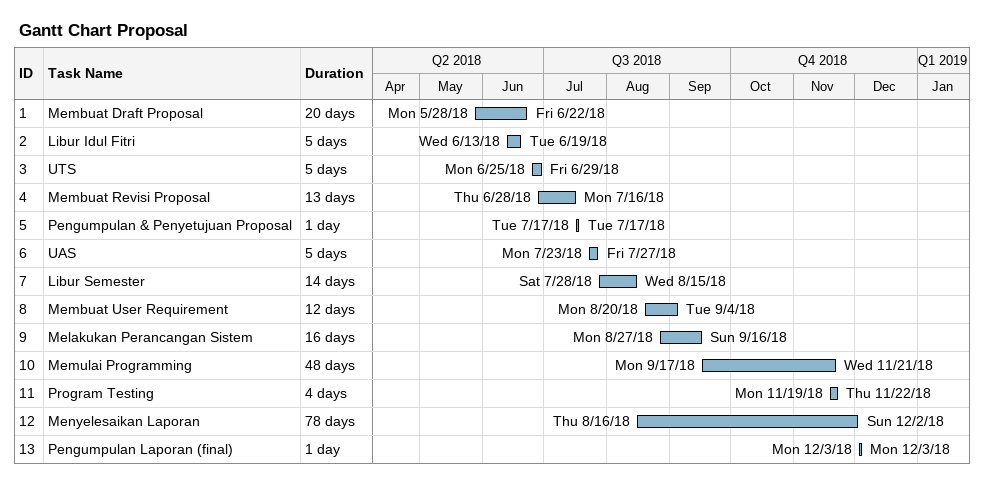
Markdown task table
Gantt Chart Proposal

| ID | Task | Duration | Start | Finish |
|---|---|---|---|---|
| 1 | Membuat Draft Proposal | 20d | 2018-05-28 | 2018-06-22 |
| 2 | Libur Idul Fitri | 5d | 2018-06-13 | 2018-06-19 |
| 3 | UTS | 5d | 2018-06-25 | 2018-06-29 |
| 4 | Membuat Revisi Proposal | 13d | 2018-06-28 | 2018-07-16 |
| 5 | Pengumpulan & Penyetujuan Proposal | 1d | 2018-07-17 | 2018-07-17 |
| 6 | UAS | 5d | 2018-07-23 | 2018-07-27 |
| 7 | Libur Semester | 14d | 2018-07-28 | 2018-08-15 |
| 8 | Membuat User Requirement | 12d | 2018-08-20 | 2018-09-04 |
| 9 | Melakukan Perancangan Sistem | 16d | 2018-08-27 | 2018-09-16 |
| 10 | Memulai Programming | 48d | 2018-09-17 | 2018-11-21 |
| 11 | Program Testing | 4d | 2018-11-19 | 2018-11-22 |
| 12 | Menyelesaikan Laporan | 78d | 2018-08-16 | 2018-12-02 |
| 13 | Pengumpulan Laporan (final) | 1d | 2018-12-03 | 2018-12-03 |
